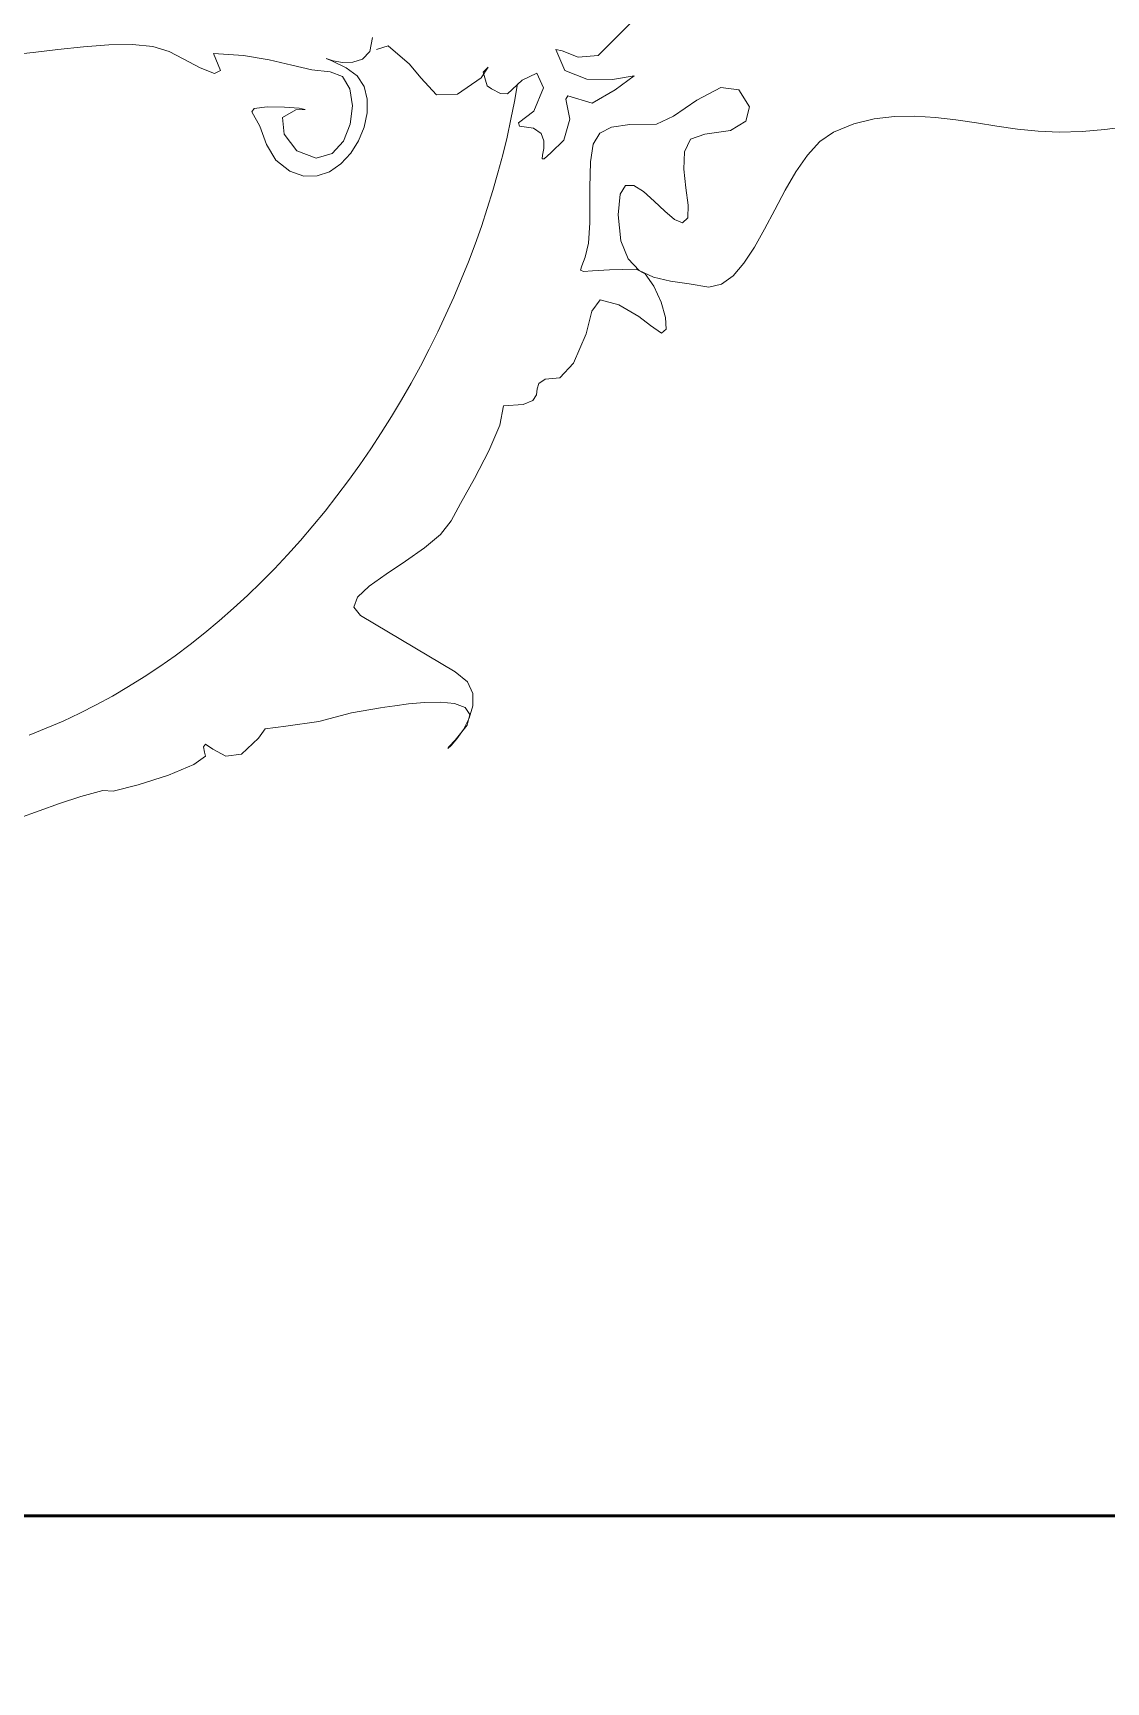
# Model space of a CAD drawing. Header units: centimetres. Extents: x -377343 to 693706, y 194584 to 813780.
# Drawn here: x 203780.6 to 203840.6, y 497769.9 to 497862.1 of the extents above; entities that cross this region are included whole.
import ezdxf

# ---------------------------------------------------------------- set-up
doc = ezdxf.new("R2010")
doc.units = ezdxf.units.CM
doc.layers.add('Legenda', color=252, linetype='Continuous', lineweight=20)
doc.layers.add('PIPA', color=11, linetype='Continuous')
doc.layers.add('TEXT', color=7, linetype='Continuous')

msp = doc.modelspace()

# ---------------------------------------------------------------- linework, layer by layer
at = {"layer": 'Legenda', "color": 1, "lineweight": 50}
msp.add_lwpolyline([(202636.04, 500582.743), (206006.733, 500582.743), (206006.733, 497779.182), (202636.04, 497779.182)], close=True, dxfattribs=at)
at = {"layer": 'PIPA', "lineweight": 35, "extrusion": (0, 0.816497, 0.57735), "elevation": 193451.324}
msp.add_lwpolyline([(-421704.212, -325591.681), (-159560.265, -63447.734), (377343.333, -600351.331), (-158232.47, -1135927.133), (-693706.405, -600453.199), (-454216.825, -360963.619)], dxfattribs=at)
at = {"layer": 'TEXT', "color": 2, "linetype": 'Continuous', "lineweight": 13}
for p, q in [((203814.032, 497862.653), (203812.23, 497860.851)), ((203814.032, 497862.653), (203812.23, 497860.851)), ((203799.618, 497861.865), (203799.46, 497861.087)), ((203799.618, 497861.865), (203799.46, 497861.087)), ((203780.644, 497861.029), (203779.389, 497860.902)), ((203780.644, 497861.029), (203779.389, 497860.902)), ((203782.025, 497861.19), (203780.644, 497861.029)), ((203782.025, 497861.19), (203780.644, 497861.029)), ((203783.459, 497861.344), (203782.025, 497861.19)), ((203783.459, 497861.344), (203782.025, 497861.19)), ((203784.872, 497861.45), (203783.459, 497861.344)), ((203784.872, 497861.45), (203783.459, 497861.344)), ((203786.19, 497861.469), (203784.872, 497861.45)), ((203786.19, 497861.469), (203784.872, 497861.45)), ((203787.339, 497861.358), (203786.19, 497861.469)), ((203787.339, 497861.358), (203786.19, 497861.469)), ((203788.245, 497861.076), (203787.339, 497861.358)), ((203788.245, 497861.076), (203787.339, 497861.358)), ((203789.032, 497860.665), (203788.245, 497861.076)), ((203789.032, 497860.665), (203788.245, 497861.076)), ((203790.722, 497860.964), (203791.124, 497860.024)), ((203790.722, 497860.964), (203791.124, 497860.024)), ((203792.407, 497860.858), (203790.722, 497860.964)), ((203792.407, 497860.858), (203790.722, 497860.964)), ((203793.848, 497860.607), (203792.407, 497860.858)), ((203793.848, 497860.607), (203792.407, 497860.858)), ((203799.46, 497861.087), (203799.057, 497860.652)), ((203799.46, 497861.087), (203799.057, 497860.652)), ((203800.486, 497861.406), (203799.843, 497861.189)), ((203800.486, 497861.406), (203799.843, 497861.189)), ((203801.678, 497860.371), (203800.486, 497861.406)), ((203801.678, 497860.371), (203800.486, 497861.406)), ((203810.228, 497861.126), (203809.865, 497861.189)), ((203810.228, 497861.126), (203809.865, 497861.189)), ((203809.865, 497861.189), (203810.377, 497860.01)), ((203809.865, 497861.189), (203810.377, 497860.01)), ((203811.116, 497860.764), (203810.228, 497861.126)), ((203811.116, 497860.764), (203810.228, 497861.126)), ((203812.23, 497860.851), (203811.116, 497860.764)), ((203812.23, 497860.851), (203811.116, 497860.764)), ((203789.976, 497860.161), (203789.032, 497860.665)), ((203789.976, 497860.161), (203789.032, 497860.665)), ((203790.774, 497859.852), (203789.976, 497860.161)), ((203790.774, 497859.852), (203789.976, 497860.161)), ((203791.124, 497860.024), (203790.774, 497859.852)), ((203791.124, 497860.024), (203790.774, 497859.852)), ((203795.1, 497860.307), (203793.848, 497860.607)), ((203795.1, 497860.307), (203793.848, 497860.607)), ((203796.217, 497860.056), (203795.1, 497860.307)), ((203796.217, 497860.056), (203795.1, 497860.307)), ((203797.253, 497859.95), (203796.217, 497860.056)), ((203797.253, 497859.95), (203796.217, 497860.056)), ((203797.082, 497860.663), (203797.022, 497860.687)), ((203797.022, 497860.687), (203797.344, 497860.552)), ((203797.082, 497860.663), (203797.022, 497860.687)), ((203797.022, 497860.687), (203797.344, 497860.552)), ((203797.421, 497860.565), (203797.082, 497860.663)), ((203797.421, 497860.565), (203797.082, 497860.663)), ((203797.936, 497859.682), (203797.253, 497859.95)), ((203797.936, 497859.682), (203797.253, 497859.95)), ((203797.344, 497860.552), (203798.154, 497860.175)), ((203797.344, 497860.552), (203798.154, 497860.175)), ((203797.932, 497860.474), (203797.421, 497860.565)), ((203797.932, 497860.474), (203797.421, 497860.565)), ((203798.513, 497860.476), (203797.932, 497860.474)), ((203798.513, 497860.476), (203797.932, 497860.474)), ((203798.154, 497860.175), (203798.763, 497859.723)), ((203798.154, 497860.175), (203798.763, 497859.723)), ((203799.057, 497860.652), (203798.513, 497860.476)), ((203799.057, 497860.652), (203798.513, 497860.476)), ((203802.321, 497859.612), (203801.678, 497860.371)), ((203802.321, 497859.612), (203801.678, 497860.371)), ((203806.087, 497860.196), (203805.699, 497859.612)), ((203806.087, 497860.196), (203805.699, 497859.612)), ((203805.799, 497859.929), (203806.087, 497860.196)), ((203805.799, 497859.929), (203806.087, 497860.196)), ((203806.037, 497859.162), (203805.799, 497859.929)), ((203806.037, 497859.162), (203805.799, 497859.929)), ((203808.814, 497859.863), (203807.988, 497859.475)), ((203808.814, 497859.863), (203807.988, 497859.475)), ((203809.19, 497859.049), (203808.814, 497859.863)), ((203809.19, 497859.049), (203808.814, 497859.863)), ((203810.377, 497860.01), (203811.597, 497859.528)), ((203810.377, 497860.01), (203811.597, 497859.528)), ((203798.348, 497858.99), (203797.936, 497859.682)), ((203798.348, 497858.99), (203797.936, 497859.682)), ((203798.491, 497858.044), (203798.348, 497858.99)), ((203798.491, 497858.044), (203798.348, 497858.99)), ((203798.763, 497859.723), (203799.148, 497859.121)), ((203798.763, 497859.723), (203799.148, 497859.121)), ((203799.148, 497859.121), (203799.328, 497858.414)), ((203799.148, 497859.121), (203799.328, 497858.414)), ((203803.196, 497858.662), (203802.321, 497859.612)), ((203803.196, 497858.662), (203802.321, 497859.612)), ((203805.699, 497859.612), (203804.373, 497858.687)), ((203805.699, 497859.612), (203804.373, 497858.687)), ((203806.278, 497858.995), (203806.037, 497859.162)), ((203806.278, 497858.995), (203806.037, 497859.162)), ((203806.771, 497858.728), (203806.278, 497858.995)), ((203806.771, 497858.728), (203806.278, 497858.995)), ((203807.988, 497859.475), (203807.163, 497858.712)), ((203807.988, 497859.475), (203807.163, 497858.712)), ((203807.726, 497859.275), (203807.554, 497858.284)), ((203807.726, 497859.275), (203807.554, 497858.284)), ((203808.639, 497857.744), (203809.19, 497859.049)), ((203808.639, 497857.744), (203809.19, 497859.049)), ((203811.597, 497859.528), (203813.048, 497859.51)), ((203811.597, 497859.528), (203813.048, 497859.51)), ((203813.193, 497858.933), (203811.905, 497858.19)), ((203813.193, 497858.933), (203811.905, 497858.19)), ((203813.048, 497859.51), (203814.257, 497859.725)), ((203813.048, 497859.51), (203814.257, 497859.725)), ((203814.257, 497859.725), (203813.193, 497858.933)), ((203814.257, 497859.725), (203813.193, 497858.933)), ((203819.09, 497859.065), (203817.762, 497858.36)), ((203820.112, 497858.937), (203819.09, 497859.065)), ((203820.7, 497857.98), (203820.112, 497858.937)), ((203792.998, 497857.902), (203793.729, 497857.978)), ((203792.998, 497857.902), (203793.729, 497857.978)), ((203793.729, 497857.978), (203794.692, 497857.966)), ((203793.729, 497857.978), (203794.692, 497857.966)), ((203798.371, 497857.014), (203798.491, 497858.044)), ((203798.371, 497857.014), (203798.491, 497858.044)), ((203799.328, 497858.414), (203799.324, 497857.644)), ((203799.328, 497858.414), (203799.324, 497857.644)), ((203804.373, 497858.687), (203803.196, 497858.662)), ((203804.373, 497858.687), (203803.196, 497858.662)), ((203807.163, 497858.712), (203806.771, 497858.728)), ((203807.163, 497858.712), (203806.771, 497858.728)), ((203807.554, 497858.284), (203807.359, 497857.29)), ((203807.554, 497858.284), (203807.359, 497857.29)), ((203810.541, 497858.599), (203810.432, 497858.407)), ((203810.541, 497858.599), (203810.432, 497858.407)), ((203810.432, 497858.407), (203810.649, 497857.289)), ((203810.432, 497858.407), (203810.649, 497857.289)), ((203811.905, 497858.19), (203810.541, 497858.599)), ((203811.905, 497858.19), (203810.541, 497858.599)), ((203817.762, 497858.36), (203816.454, 497857.464)), ((203820.506, 497857.191), (203820.7, 497857.98)), ((203792.862, 497857.698), (203792.998, 497857.902)), ((203792.862, 497857.698), (203792.998, 497857.902)), ((203793.312, 497856.897), (203792.862, 497857.698)), ((203793.312, 497856.897), (203792.862, 497857.698)), ((203795.339, 497857.811), (203794.581, 497857.388)), ((203795.339, 497857.811), (203794.581, 497857.388)), ((203794.581, 497857.388), (203794.677, 497856.459)), ((203794.581, 497857.388), (203794.677, 497856.459)), ((203794.692, 497857.966), (203795.523, 497857.907)), ((203794.692, 497857.966), (203795.523, 497857.907)), ((203795.859, 497857.841), (203795.339, 497857.811)), ((203795.859, 497857.841), (203795.339, 497857.811)), ((203795.523, 497857.907), (203795.859, 497857.841)), ((203795.523, 497857.907), (203795.859, 497857.841)), ((203799.324, 497857.644), (203799.154, 497856.855)), ((203799.324, 497857.644), (203799.154, 497856.855)), ((203807.359, 497857.29), (203807.14, 497856.293)), ((203807.359, 497857.29), (203807.14, 497856.293)), ((203807.788, 497857.089), (203808.639, 497857.744)), ((203807.788, 497857.089), (203808.639, 497857.744)), ((203807.838, 497856.91), (203807.788, 497857.089)), ((203807.838, 497856.91), (203807.788, 497857.089)), ((203810.649, 497857.289), (203810.316, 497856.122)), ((203810.649, 497857.289), (203810.316, 497856.122)), ((203816.454, 497857.464), (203815.496, 497857.022)), ((203819.637, 497856.657), (203820.506, 497857.191)), ((203827.678, 497857.312), (203826.541, 497857.029)), ((203828.816, 497857.449), (203827.678, 497857.312)), ((203829.955, 497857.467), (203828.816, 497857.449)), ((203831.097, 497857.394), (203829.955, 497857.467)), ((203832.241, 497857.257), (203831.097, 497857.394)), ((203833.388, 497857.084), (203832.241, 497857.257)), ((203834.539, 497856.901), (203833.388, 497857.084)), ((203793.687, 497855.871), (203793.312, 497856.897)), ((203793.687, 497855.871), (203793.312, 497856.897)), ((203794.677, 497856.459), (203795.387, 497855.53)), ((203794.677, 497856.459), (203795.387, 497855.53)), ((203797.99, 497856.068), (203798.371, 497857.014)), ((203797.99, 497856.068), (203798.371, 497857.014)), ((203799.154, 497856.855), (203798.839, 497856.088)), ((203799.154, 497856.855), (203798.839, 497856.088)), ((203807.14, 497856.293), (203806.899, 497855.295)), ((203807.14, 497856.293), (203806.899, 497855.295)), ((203808.631, 497856.79), (203807.838, 497856.91)), ((203808.631, 497856.79), (203807.838, 497856.91)), ((203809.053, 497856.486), (203808.631, 497856.79)), ((203809.053, 497856.486), (203808.631, 497856.79)), ((203809.206, 497856.08), (203809.053, 497856.486)), ((203809.206, 497856.08), (203809.053, 497856.486)), ((203812.331, 497856.517), (203811.966, 497855.898)), ((203812.986, 497856.854), (203812.331, 497856.517)), ((203814.013, 497856.995), (203812.986, 497856.854)), ((203815.496, 497857.022), (203814.013, 497856.995)), ((203817.066, 497855.477), (203817.409, 497856.185)), ((203817.409, 497856.185), (203818.198, 497856.459)), ((203818.198, 497856.459), (203819.637, 497856.657)), ((203825.405, 497856.572), (203824.643, 497856.04)), ((203826.541, 497857.029), (203825.405, 497856.572)), ((203835.693, 497856.737), (203834.539, 497856.901)), ((203836.852, 497856.618), (203835.693, 497856.737)), ((203838.017, 497856.572), (203836.852, 497856.618)), ((203839.3, 497856.611), (203838.017, 497856.572)), ((203840.582, 497856.721), (203839.3, 497856.611)), ((203841.862, 497856.891), (203840.582, 497856.721)), ((203794.213, 497854.996), (203793.687, 497855.871)), ((203794.213, 497854.996), (203793.687, 497855.871)), ((203795.387, 497855.53), (203796.465, 497855.108)), ((203795.387, 497855.53), (203796.465, 497855.108)), ((203796.465, 497855.108), (203797.354, 497855.376)), ((203796.465, 497855.108), (203797.354, 497855.376)), ((203797.354, 497855.376), (203797.99, 497856.068)), ((203797.354, 497855.376), (203797.99, 497856.068)), ((203798.398, 497855.389), (203797.851, 497854.798)), ((203798.398, 497855.389), (203797.851, 497854.798)), ((203798.839, 497856.088), (203798.398, 497855.389)), ((203798.839, 497856.088), (203798.398, 497855.389)), ((203806.899, 497855.295), (203806.634, 497854.297)), ((203806.899, 497855.295), (203806.634, 497854.297)), ((203809.098, 497855.075), (203809.125, 497855.292)), ((203809.098, 497855.075), (203809.125, 497855.292)), ((203809.125, 497855.292), (203809.196, 497855.654)), ((203809.125, 497855.292), (203809.196, 497855.654)), ((203809.196, 497855.654), (203809.206, 497856.08)), ((203809.196, 497855.654), (203809.206, 497856.08)), ((203809.589, 497855.407), (203809.218, 497855.086)), ((203809.589, 497855.407), (203809.218, 497855.086)), ((203810.316, 497856.122), (203809.589, 497855.407)), ((203810.316, 497856.122), (203809.589, 497855.407)), ((203811.966, 497855.898), (203811.807, 497854.913)), ((203817.025, 497854.509), (203817.066, 497855.477)), ((203823.947, 497855.282), (203823.302, 497854.356)), ((203824.643, 497856.04), (203823.947, 497855.282)), ((203794.995, 497854.393), (203794.213, 497854.996)), ((203794.995, 497854.393), (203794.213, 497854.996)), ((203795.77, 497854.115), (203794.995, 497854.393)), ((203795.77, 497854.115), (203794.995, 497854.393)), ((203797.217, 497854.36), (203796.517, 497854.118)), ((203797.217, 497854.36), (203796.517, 497854.118)), ((203797.851, 497854.798), (203797.217, 497854.36)), ((203797.851, 497854.798), (203797.217, 497854.36)), ((203806.634, 497854.297), (203806.347, 497853.298)), ((203806.634, 497854.297), (203806.347, 497853.298)), ((203809.218, 497855.086), (203809.098, 497855.075)), ((203809.218, 497855.086), (203809.098, 497855.075)), ((203811.807, 497854.913), (203811.773, 497853.477)), ((203817.14, 497853.455), (203817.025, 497854.509)), ((203823.302, 497854.356), (203822.696, 497853.32)), ((203796.517, 497854.118), (203795.77, 497854.115)), ((203796.517, 497854.118), (203795.77, 497854.115)), ((203811.773, 497853.477), (203811.78, 497851.505)), ((203813.469, 497853.1), (203813.776, 497853.595)), ((203813.776, 497853.595), (203814.229, 497853.594)), ((203814.229, 497853.594), (203814.778, 497853.25)), ((203817.264, 497852.487), (203817.14, 497853.455)), ((203806.347, 497853.298), (203806.038, 497852.3)), ((203806.347, 497853.298), (203806.038, 497852.3)), ((203813.356, 497851.955), (203813.469, 497853.1)), ((203814.778, 497853.25), (203815.374, 497852.716)), ((203815.374, 497852.716), (203815.969, 497852.145)), ((203817.253, 497851.779), (203817.264, 497852.487)), ((203822.696, 497853.32), (203822.115, 497852.232)), ((203806.038, 497852.3), (203805.706, 497851.303)), ((203806.038, 497852.3), (203805.706, 497851.303)), ((203813.501, 497850.484), (203813.356, 497851.955)), ((203815.969, 497852.145), (203816.514, 497851.69)), ((203816.514, 497851.69), (203816.959, 497851.505)), ((203816.959, 497851.505), (203817.253, 497851.779)), ((203822.115, 497852.232), (203821.546, 497851.152)), ((203805.706, 497851.303), (203805.353, 497850.309)), ((203805.706, 497851.303), (203805.353, 497850.309)), ((203811.78, 497851.505), (203811.692, 497850.359)), ((203821.546, 497851.152), (203820.976, 497850.138)), ((203805.353, 497850.309), (203804.978, 497849.318)), ((203805.353, 497850.309), (203804.978, 497849.318)), ((203811.692, 497850.359), (203811.503, 497849.58)), ((203813.908, 497849.477), (203813.501, 497850.484)), ((203820.976, 497850.138), (203820.392, 497849.247)), ((203804.978, 497849.318), (203804.583, 497848.331)), ((203804.978, 497849.318), (203804.583, 497848.331)), ((203811.322, 497849.102), (203811.259, 497848.859)), ((203811.259, 497848.859), (203811.422, 497848.784)), ((203811.503, 497849.58), (203811.322, 497849.102)), ((203811.422, 497848.784), (203811.922, 497848.813)), ((203811.922, 497848.813), (203812.868, 497848.878)), ((203812.868, 497848.878), (203814.369, 497848.915)), ((203814.535, 497848.835), (203813.908, 497849.477)), ((203814.369, 497848.915), (203814.868, 497848.64)), ((203815.342, 497848.457), (203814.535, 497848.835)), ((203820.392, 497849.247), (203819.781, 497848.538)), ((203804.583, 497848.331), (203804.166, 497847.349)), ((203804.583, 497848.331), (203804.166, 497847.349)), ((203814.868, 497848.64), (203815.353, 497847.955)), ((203816.286, 497848.242), (203815.342, 497848.457)), ((203815.353, 497847.955), (203815.755, 497847.071)), ((203817.327, 497848.09), (203816.286, 497848.242)), ((203818.423, 497847.901), (203817.327, 497848.09)), ((203819.129, 497848.07), (203818.423, 497847.901)), ((203819.781, 497848.538), (203819.129, 497848.07)), ((203804.166, 497847.349), (203803.728, 497846.372)), ((203804.166, 497847.349), (203803.728, 497846.372)), ((203812.355, 497847.187), (203811.892, 497846.55)), ((203813.398, 497846.916), (203812.355, 497847.187)), ((203814.505, 497846.265), (203813.398, 497846.916)), ((203815.755, 497847.071), (203816.006, 497846.199)), ((203803.728, 497846.372), (203803.27, 497845.402)), ((203803.728, 497846.372), (203803.27, 497845.402)), ((203811.892, 497846.55), (203811.575, 497845.286)), ((203815.158, 497845.762), (203814.505, 497846.265)), ((203816.006, 497846.199), (203816.036, 497845.55)), ((203803.27, 497845.402), (203802.792, 497844.439)), ((203803.27, 497845.402), (203802.792, 497844.439)), ((203811.575, 497845.286), (203810.858, 497843.647)), ((203815.776, 497845.334), (203815.158, 497845.762)), ((203816.036, 497845.55), (203815.776, 497845.334)), ((203802.792, 497844.439), (203802.295, 497843.484)), ((203802.792, 497844.439), (203802.295, 497843.484)), ((203802.295, 497843.484), (203801.777, 497842.538)), ((203802.295, 497843.484), (203801.777, 497842.538)), ((203810.858, 497843.647), (203810.09, 497842.834)), ((203801.777, 497842.538), (203801.24, 497841.601)), ((203801.777, 497842.538), (203801.24, 497841.601)), ((203808.924, 497842.522), (203808.826, 497842.214)), ((203809.278, 497842.747), (203808.924, 497842.522)), ((203810.09, 497842.834), (203809.278, 497842.747)), ((203801.24, 497841.601), (203800.684, 497840.675)), ((203801.24, 497841.601), (203800.684, 497840.675)), ((203808.587, 497841.57), (203808.04, 497841.345)), ((203808.781, 497841.878), (203808.587, 497841.57)), ((203808.826, 497842.214), (203808.781, 497841.878)), ((203800.684, 497840.675), (203800.109, 497839.759)), ((203800.684, 497840.675), (203800.109, 497839.759)), ((203806.937, 497841.258), (203806.73, 497840.179)), ((203808.04, 497841.345), (203806.937, 497841.258)), ((203800.109, 497839.759), (203799.516, 497838.856)), ((203800.109, 497839.759), (203799.516, 497838.856)), ((203806.73, 497840.179), (203806.118, 497838.739)), ((203799.516, 497838.856), (203798.905, 497837.966)), ((203799.516, 497838.856), (203798.905, 497837.966)), ((203806.118, 497838.739), (203805.316, 497837.196)), ((203798.905, 497837.966), (203798.275, 497837.089)), ((203798.905, 497837.966), (203798.275, 497837.089)), ((203798.275, 497837.089), (203797.628, 497836.227)), ((203798.275, 497837.089), (203797.628, 497836.227)), ((203805.316, 497837.196), (203804.541, 497835.809)), ((203797.628, 497836.227), (203796.963, 497835.379)), ((203797.628, 497836.227), (203796.963, 497835.379)), ((203796.963, 497835.379), (203796.281, 497834.548)), ((203796.963, 497835.379), (203796.281, 497834.548)), ((203804.541, 497835.809), (203804.01, 497834.839)), ((203796.281, 497834.548), (203795.582, 497833.734)), ((203796.281, 497834.548), (203795.582, 497833.734)), ((203803.422, 497834.076), (203802.521, 497833.315)), ((203804.01, 497834.839), (203803.422, 497834.076)), ((203795.582, 497833.734), (203794.867, 497832.937)), ((203795.582, 497833.734), (203794.867, 497832.937)), ((203802.521, 497833.315), (203801.456, 497832.571)), ((203794.135, 497832.158), (203793.387, 497831.399)), ((203794.135, 497832.158), (203793.387, 497831.399)), ((203794.867, 497832.937), (203794.135, 497832.158)), ((203794.867, 497832.937), (203794.135, 497832.158)), ((203801.456, 497832.571), (203800.378, 497831.855)), ((203793.387, 497831.399), (203792.623, 497830.659)), ((203793.387, 497831.399), (203792.623, 497830.659)), ((203800.378, 497831.855), (203799.437, 497831.182)), ((203792.623, 497830.659), (203791.843, 497829.941)), ((203792.623, 497830.659), (203791.843, 497829.941)), ((203798.784, 497830.564), (203798.569, 497830.014)), ((203799.437, 497831.182), (203798.784, 497830.564)), ((203791.843, 497829.941), (203791.048, 497829.244)), ((203791.843, 497829.941), (203791.048, 497829.244)), ((203798.569, 497830.014), (203798.942, 497829.547)), ((203798.942, 497829.547), (203804.235, 497826.394)), ((203790.238, 497828.569), (203789.414, 497827.918)), ((203790.238, 497828.569), (203789.414, 497827.918)), ((203791.048, 497829.244), (203790.238, 497828.569)), ((203791.048, 497829.244), (203790.238, 497828.569)), ((203789.414, 497827.918), (203788.574, 497827.29)), ((203789.414, 497827.918), (203788.574, 497827.29)), ((203787.721, 497826.688), (203786.854, 497826.111)), ((203787.721, 497826.688), (203786.854, 497826.111)), ((203788.574, 497827.29), (203787.721, 497826.688)), ((203788.574, 497827.29), (203787.721, 497826.688)), ((203786.854, 497826.111), (203785.972, 497825.56)), ((203786.854, 497826.111), (203785.972, 497825.56)), ((203804.235, 497826.394), (203804.925, 497825.827)), ((203804.925, 497825.827), (203805.229, 497825.174)), ((203785.078, 497825.036), (203784.17, 497824.541)), ((203785.078, 497825.036), (203784.17, 497824.541)), ((203785.972, 497825.56), (203785.078, 497825.036)), ((203785.972, 497825.56), (203785.078, 497825.036)), ((203805.229, 497825.174), (203805.235, 497824.481)), ((203783.249, 497824.074), (203782.316, 497823.637)), ((203783.249, 497824.074), (203782.316, 497823.637)), ((203784.17, 497824.541), (203783.249, 497824.074)), ((203784.17, 497824.541), (203783.249, 497824.074)), ((203798.446, 497824.104), (203796.624, 497823.616)), ((203800.068, 497824.367), (203798.446, 497824.104)), ((203800.301, 497824.404), (203800.068, 497824.367)), ((203800.858, 497824.493), (203800.301, 497824.404)), ((203801.635, 497824.595), (203800.858, 497824.493)), ((203802.524, 497824.673), (203801.635, 497824.595)), ((203803.419, 497824.69), (203802.524, 497824.673)), ((203804.211, 497824.61), (203803.419, 497824.69)), ((203804.796, 497824.394), (203804.211, 497824.61)), ((203805.066, 497824.006), (203804.796, 497824.394)), ((203804.915, 497823.409), (203805.066, 497824.006)), ((203805.235, 497824.481), (203805.029, 497823.797)), ((203781.37, 497823.23), (203780.413, 497822.854)), ((203781.37, 497823.23), (203780.413, 497822.854)), ((203782.316, 497823.637), (203781.37, 497823.23)), ((203782.316, 497823.637), (203781.37, 497823.23)), ((203793.608, 497823.195), (203793.241, 497822.686)), ((203794.776, 497823.353), (203793.608, 497823.195)), ((203796.624, 497823.616), (203794.776, 497823.353)), ((203804.235, 497822.565), (203804.915, 497823.409)), ((203804.699, 497823.17), (203804.332, 497822.648)), ((203805.029, 497823.797), (203804.699, 497823.17)), ((203790.272, 497822.34), (203790.172, 497822.19)), ((203790.172, 497822.19), (203790.222, 497821.889)), ((203790.697, 497822.069), (203790.272, 497822.34)), ((203791.423, 497821.672), (203790.697, 497822.069)), ((203793.241, 497822.686), (203792.299, 497821.777)), ((203804.015, 497822.278), (203803.835, 497822.109)), ((203803.835, 497822.109), (203803.879, 497822.189)), ((203803.879, 497822.189), (203804.235, 497822.565)), ((203804.332, 497822.648), (203804.015, 497822.278)), ((203789.631, 497821.206), (203788.202, 497820.617)), ((203790.272, 497821.664), (203789.631, 497821.206)), ((203790.222, 497821.889), (203790.272, 497821.664)), ((203792.299, 497821.777), (203791.423, 497821.672)), ((203788.202, 497820.617), (203786.518, 497820.067)), ((203783.304, 497819.415), (203782.122, 497819.033)), ((203784.529, 497819.75), (203783.304, 497819.415)), ((203785.115, 497819.722), (203784.529, 497819.75)), ((203786.518, 497820.067), (203785.115, 497819.722)), ((203780.971, 497818.622), (203779.839, 497818.202)), ((203782.122, 497819.033), (203780.971, 497818.622))]:
    msp.add_line(p, q, dxfattribs=at)

doc.saveas('drawing.dxf')
